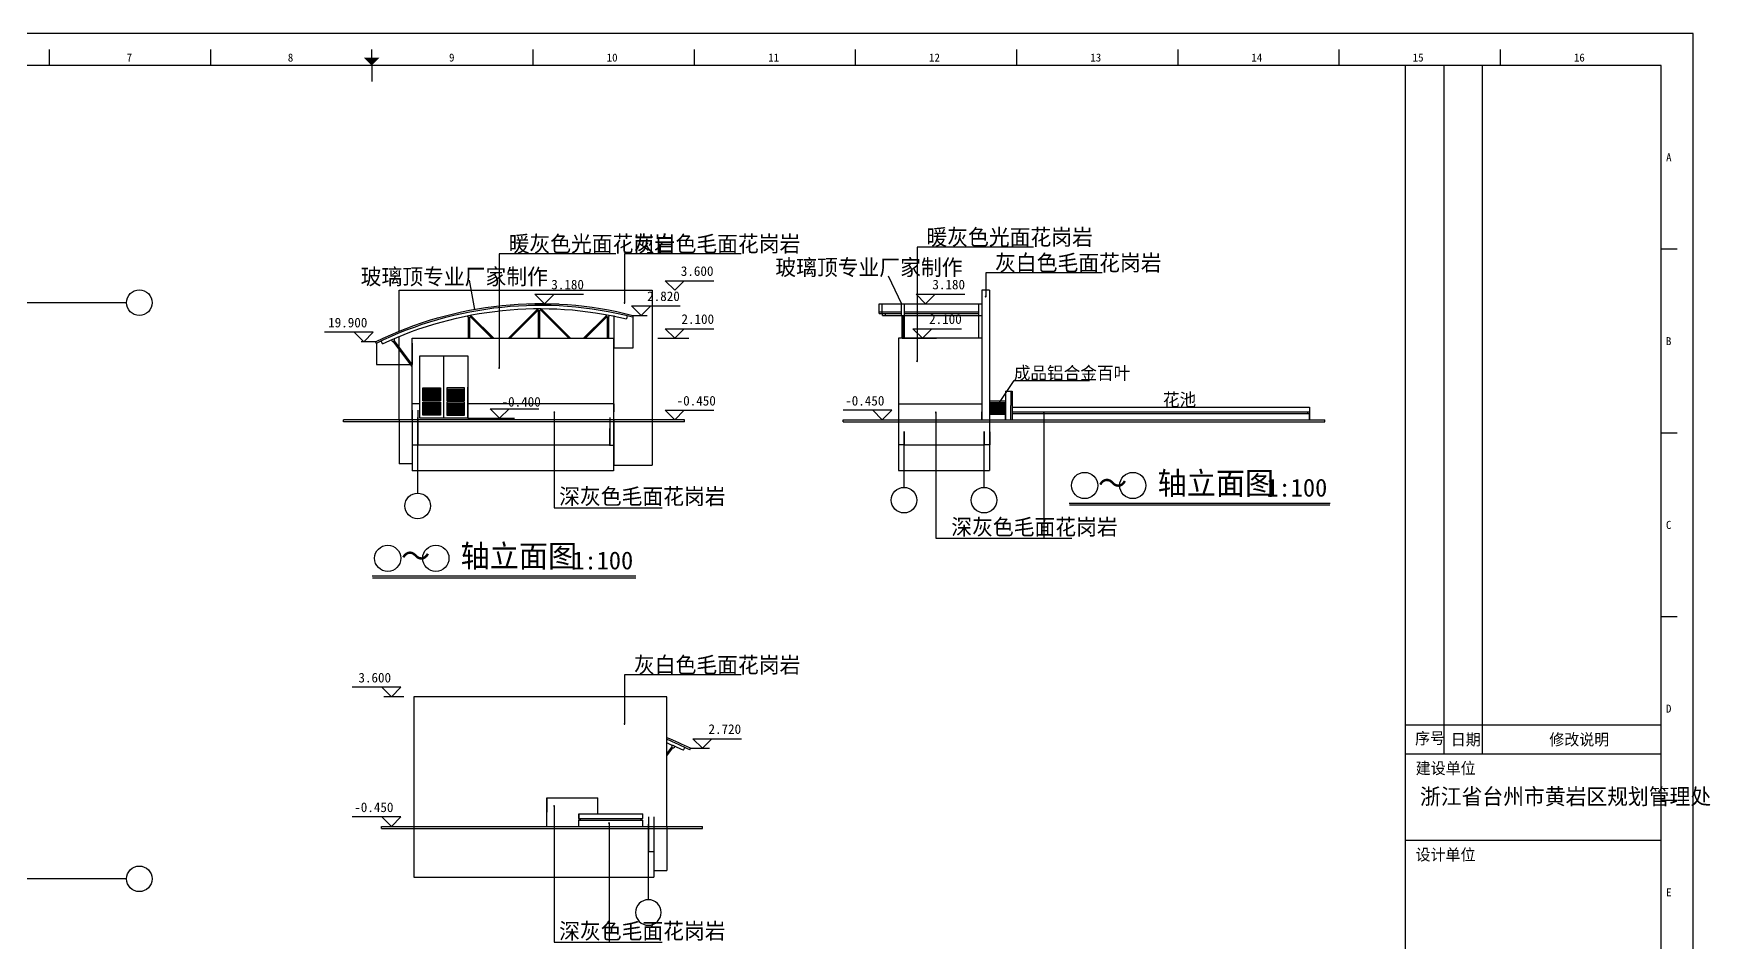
# Model space of a CAD drawing. Header units: metres. Extents: x 0 to 433927, y 0 to 133848.
# Drawn here: x 381525 to 433927, y 105452 to 133848 of the extents above; entities that cross this region are included whole.
import ezdxf

# ---------------------------------------------------------------- set-up
doc = ezdxf.new("R2010")
doc.units = ezdxf.units.M
for name, color, linetype in [('AXIS', 3, 'Continuous'), ('PUB_DIM', 3, 'Continuous'), ('PUB_TEXT', 7, 'Continuous'), ('TK', 9, 'Continuous'), ('WALL', 40, 'Continuous'), ('涂黑', 252, 'Continuous'), ('装饰外墙', 254, 'Continuous'), ('说明', 60, 'Continuous')]:
    doc.layers.add(name, color=color, linetype=linetype)
doc.dimstyles.get("Standard").update_dxf_attribs({"dimtxt": 2.5, "dimasz": 2.5, "dimexe": 1.25, "dimexo": 0.625, "dimtad": 1, "dimcen": 2.5, "dimazin": 3, "dimtfac": 1, "dimtmove": 0, "dimatfit": 3})

# ---------------------------------------------------------------- blocks, each defined once
blk = doc.blocks.new('_AXISO')
blk.add_circle((0, 0), 0.5)
blk = doc.blocks.new('*D82')
for p, q in [((395095.27, 123776.58), (395095.27, 122801.58)), ((395095.02, 122801.58), (395094.77, 122801.58)), ((395095.27, 121826.58), (395095.27, 122801.58)), ((395095.27, 122801.58), (395095.27, 122801.58)), ((395095.52, 122801.58), (395095.77, 122801.58))]:
    blk.add_line(p, q)
at = {"layer": 'Defpoints'}
for p in [(395095.27, 123776.58), (395095.27, 122801.58), (395095.27, 121826.58)]:
    blk.add_point(p, dxfattribs=at)
at = {"layer": 'PUB_DIM', "insert": (395095.27, 122802.705), "char_height": 1, "attachment_point": 5}
blk.add_mtext('0', dxfattribs=at)
blk = doc.blocks.new('*D83')
for p, q in [((397562.77, 109525.66), (397562.52, 109525.66)), ((397563.02, 109975.66), (397563.02, 109525.66)), ((397563.02, 109075.66), (397563.02, 109525.66)), ((397563.02, 109525.66), (397563.02, 109525.66)), ((397563.27, 109525.66), (397563.52, 109525.66))]:
    blk.add_line(p, q)
at = {"layer": 'Defpoints'}
for p in [(397563.02, 109975.66), (397563.02, 109525.66), (397563.02, 109075.66)]:
    blk.add_point(p, dxfattribs=at)
at = {"layer": 'PUB_DIM', "insert": (397563.02, 109526.785), "char_height": 1, "attachment_point": 5}
blk.add_mtext('0', dxfattribs=at)
blk = doc.blocks.new('*D84')
for p, q in [((398562.77, 109275.66), (398562.52, 109275.66)), ((398563.02, 109475.66), (398563.02, 109275.66)), ((398563.02, 109075.66), (398563.02, 109275.66)), ((398563.02, 109275.66), (398563.02, 109275.66)), ((398563.27, 109275.66), (398563.52, 109275.66))]:
    blk.add_line(p, q)
at = {"layer": 'Defpoints'}
for p in [(398563.02, 109475.66), (398563.02, 109275.66), (398563.02, 109075.66)]:
    blk.add_point(p, dxfattribs=at)
at = {"layer": 'PUB_DIM', "insert": (398563.02, 109276.785), "char_height": 1, "attachment_point": 5}
blk.add_mtext('0', dxfattribs=at)
blk = doc.blocks.new('*D85')
for p, q in [((421402.19, 122176.58), (421402.19, 121976.58)), ((421401.94, 121976.58), (421401.69, 121976.58)), ((421402.19, 121776.58), (421402.19, 121976.58)), ((421402.19, 121976.58), (421402.19, 121976.58)), ((421402.44, 121976.58), (421402.69, 121976.58))]:
    blk.add_line(p, q)
at = {"layer": 'Defpoints'}
for p in [(421402.19, 122176.58), (421402.19, 121976.58), (421402.19, 121776.58)]:
    blk.add_point(p, dxfattribs=at)
at = {"layer": 'PUB_DIM', "insert": (421402.19, 121977.705), "char_height": 1, "attachment_point": 5}
blk.add_mtext('0', dxfattribs=at)
blk = doc.blocks.new('*D86')
for p, q in [((412069.68, 122676.58), (412069.68, 122226.58)), ((412069.43, 122226.58), (412069.18, 122226.58)), ((412069.68, 121776.58), (412069.68, 122226.58)), ((412069.68, 122226.58), (412069.68, 122226.58)), ((412069.93, 122226.58), (412070.18, 122226.58))]:
    blk.add_line(p, q)
at = {"layer": 'Defpoints'}
for p in [(412069.68, 122676.58), (412069.68, 122226.58), (412069.68, 121776.58)]:
    blk.add_point(p, dxfattribs=at)
at = {"layer": 'PUB_DIM', "insert": (412069.68, 122227.705), "char_height": 1, "attachment_point": 5}
blk.add_mtext('0', dxfattribs=at)
blk = doc.blocks.new('*D87')
for p, q in [((411901.46, 122376.58), (411901.46, 122076.58)), ((411901.21, 122076.58), (411900.96, 122076.58)), ((411901.46, 121776.58), (411901.46, 122076.58)), ((411901.46, 122076.58), (411901.46, 122076.58)), ((411901.71, 122076.58), (411901.96, 122076.58))]:
    blk.add_line(p, q)
at = {"layer": 'Defpoints'}
for p in [(411901.46, 122376.58), (411901.46, 122076.58), (411901.46, 121776.58)]:
    blk.add_point(p, dxfattribs=at)
at = {"layer": 'PUB_DIM', "insert": (411901.46, 122077.705), "char_height": 1, "attachment_point": 5}
blk.add_mtext('0', dxfattribs=at)
blk = doc.blocks.new('*D88')
for p, q in [((393530.27, 121851.58), (393530.27, 120990)), ((399530.27, 121851.58), (399530.27, 120990)), ((396528.27, 120990), (393530.02, 120990)), ((399530.52, 120990), (396532.27, 120990))]:
    blk.add_line(p, q)
at = {"layer": 'Defpoints'}
for p in [(393530.27, 121851.58), (399530.27, 121851.58), (399530.27, 120990)]:
    blk.add_point(p, dxfattribs=at)
at = {"layer": 'AXIS', "insert": (396530.27, 120990), "char_height": 1, "attachment_point": 5}
blk.add_mtext('6000', dxfattribs=at)
blk = doc.blocks.new('*D89')
for p, q in [((393355.27, 121876.7), (393355.27, 120190)), ((399650.27, 121876.7), (399650.27, 120190)), ((396500.77, 120190), (393355.02, 120190)), ((399650.52, 120190), (396504.77, 120190))]:
    blk.add_line(p, q)
at = {"layer": 'Defpoints'}
for p in [(393355.27, 121876.7), (399650.27, 121876.7), (399650.27, 120190)]:
    blk.add_point(p, dxfattribs=at)
at = {"layer": 'AXIS', "insert": (396502.77, 120190), "char_height": 1, "attachment_point": 5}
blk.add_mtext('6295', dxfattribs=at)
blk = doc.blocks.new('*D90')
for p, q in [((393355.27, 122076.58), (393355.27, 120990)), ((393530.27, 122076.58), (393530.27, 120990)), ((393441.27, 120990), (393355.02, 120990)), ((393530.52, 120990), (393444.27, 120990))]:
    blk.add_line(p, q)
at = {"layer": 'Defpoints'}
for p in [(393355.27, 122076.58), (393530.27, 122076.58), (393530.27, 120990)]:
    blk.add_point(p, dxfattribs=at)
at = {"layer": 'PUB_DIM', "insert": (393442.77, 120990), "char_height": 1, "attachment_point": 5}
blk.add_mtext('175', dxfattribs=at)
blk = doc.blocks.new('*D91')
for p, q in [((399527.27, 121509.81), (399527.27, 120990)), ((399647.27, 121509.81), (399647.27, 120990)), ((399527.52, 120990), (399585.77, 120990)), ((399588.77, 120990), (399647.02, 120990))]:
    blk.add_line(p, q)
at = {"layer": 'Defpoints'}
for p in [(399527.27, 121509.81), (399647.27, 121509.81), (399527.27, 120990)]:
    blk.add_point(p, dxfattribs=at)
at = {"layer": 'PUB_DIM', "insert": (399587.27, 120990), "char_height": 1, "attachment_point": 5}
blk.add_mtext('120', dxfattribs=at)
blk = doc.blocks.new('*D92')
for p, q in [((392955.27, 121776.58), (392955.27, 120402.66)), ((393355.27, 121776.58), (393355.27, 120402.66)), ((393153.77, 120402.66), (392955.02, 120402.66)), ((393355.52, 120402.66), (393156.77, 120402.66))]:
    blk.add_line(p, q)
at = {"layer": 'Defpoints'}
for p in [(392955.27, 121776.58), (393355.27, 121776.58), (393355.27, 120402.66)]:
    blk.add_point(p, dxfattribs=at)
at = {"layer": 'PUB_DIM', "insert": (393155.27, 120402.66), "char_height": 1, "attachment_point": 5}
blk.add_mtext('400', dxfattribs=at)
blk = doc.blocks.new('*D93')
for p, q in [((399655.27, 121776.58), (399655.27, 120368.1)), ((400855.05, 121776.58), (400855.05, 120368.1)), ((399655.52, 120368.1), (400251.66, 120368.1)), ((400258.66, 120368.1), (400854.8, 120368.1))]:
    blk.add_line(p, q)
at = {"layer": 'Defpoints'}
for p in [(399655.27, 121776.58), (400855.05, 121776.58), (399655.27, 120368.1)]:
    blk.add_point(p, dxfattribs=at)
at = {"layer": 'PUB_DIM', "insert": (400255.16, 120368.1), "char_height": 1, "attachment_point": 5}
blk.add_mtext('1199,78', dxfattribs=at)
blk = doc.blocks.new('*D94')
for p, q in [((393413.24, 109175.77), (393413.24, 107489.08)), ((400913.02, 109175.77), (400913.02, 107489.08)), ((393413.49, 107489.08), (397159.63, 107489.08)), ((397166.63, 107489.08), (400912.77, 107489.08))]:
    blk.add_line(p, q)
at = {"layer": 'Defpoints'}
for p in [(393413.24, 109175.77), (400913.02, 109175.77), (393413.24, 107489.08)]:
    blk.add_point(p, dxfattribs=at)
at = {"layer": 'AXIS', "insert": (397163.13, 107489.08), "char_height": 1, "attachment_point": 5}
blk.add_mtext('7499,78', dxfattribs=at)
blk = doc.blocks.new('*D95')
for p, q in [((400738.02, 109375.66), (400738.02, 108289.08)), ((400913.02, 109375.66), (400913.02, 108289.08)), ((400738.27, 108289.08), (400824.02, 108289.08)), ((400827.02, 108289.08), (400912.77, 108289.08))]:
    blk.add_line(p, q)
at = {"layer": 'Defpoints'}
for p in [(400738.02, 109375.66), (400913.02, 109375.66), (400738.02, 108289.08)]:
    blk.add_point(p, dxfattribs=at)
at = {"layer": 'PUB_DIM', "insert": (400825.52, 108289.08), "char_height": 1, "attachment_point": 5}
blk.add_mtext('175', dxfattribs=at)
blk = doc.blocks.new('*D96')
for p, q in [((400913.02, 109075.66), (400913.02, 107701.74)), ((401313.02, 109075.66), (401313.02, 107701.74)), ((400913.27, 107701.74), (401111.52, 107701.74)), ((401114.52, 107701.74), (401312.77, 107701.74))]:
    blk.add_line(p, q)
at = {"layer": 'Defpoints'}
for p in [(400913.02, 109075.66), (401313.02, 109075.66), (400913.02, 107701.74)]:
    blk.add_point(p, dxfattribs=at)
at = {"layer": 'PUB_DIM', "insert": (401113.02, 107701.74), "char_height": 1, "attachment_point": 5}
blk.add_mtext('400', dxfattribs=at)
blk = doc.blocks.new('*D97')
for p, q in [((408727.46, 121416.58), (408727.46, 120997.14)), ((411227.46, 121416.58), (411227.46, 120997.14)), ((408727.71, 120997.14), (409975.46, 120997.14)), ((409979.46, 120997.14), (411227.21, 120997.14))]:
    blk.add_line(p, q)
at = {"layer": 'Defpoints'}
for p in [(408727.46, 121416.58), (411227.46, 121416.58), (408727.46, 120997.14)]:
    blk.add_point(p, dxfattribs=at)
at = {"layer": 'AXIS', "insert": (409977.46, 120997.14), "char_height": 1, "attachment_point": 5}
blk.add_mtext('2500', dxfattribs=at)
blk = doc.blocks.new('*D98')
for p, q in [((408551.46, 122016.58), (408551.46, 120197.14)), ((411401.46, 122016.58), (411401.46, 120197.14)), ((408551.71, 120197.14), (409974.46, 120197.14)), ((409978.46, 120197.14), (411401.21, 120197.14))]:
    blk.add_line(p, q)
at = {"layer": 'Defpoints'}
for p in [(408551.46, 122016.58), (411401.46, 122016.58), (408551.46, 120197.14)]:
    blk.add_point(p, dxfattribs=at)
at = {"layer": 'AXIS', "insert": (409976.46, 120197.14), "char_height": 1, "attachment_point": 5}
blk.add_mtext('2850', dxfattribs=at)
blk = doc.blocks.new('*D99')
for p, q in [((408552.46, 121404.58), (408552.46, 120997.14)), ((408727.46, 121404.58), (408727.46, 120997.14)), ((408638.46, 120997.14), (408552.21, 120997.14)), ((408727.71, 120997.14), (408641.46, 120997.14))]:
    blk.add_line(p, q)
at = {"layer": 'Defpoints'}
for p in [(408552.46, 121404.58), (408727.46, 121404.58), (408727.46, 120997.14)]:
    blk.add_point(p, dxfattribs=at)
at = {"layer": 'PUB_DIM', "insert": (408639.96, 120997.14), "char_height": 1, "attachment_point": 5}
blk.add_mtext('175', dxfattribs=at)
blk = doc.blocks.new('*D100')
for p, q in [((411228.46, 121404.58), (411228.46, 120997.14)), ((411403.46, 121404.58), (411403.46, 120997.14)), ((411314.46, 120997.14), (411228.21, 120997.14)), ((411403.71, 120997.14), (411317.46, 120997.14))]:
    blk.add_line(p, q)
at = {"layer": 'Defpoints'}
for p in [(411228.46, 121404.58), (411403.46, 121404.58), (411403.46, 120997.14)]:
    blk.add_point(p, dxfattribs=at)
at = {"layer": 'PUB_DIM', "insert": (411315.96, 120997.14), "char_height": 1, "attachment_point": 5}
blk.add_mtext('175', dxfattribs=at)
blk = doc.blocks.new('*D102')
for p, q in [((392237.67, 124173.41), (392237.67, 123510.63)), ((393355.27, 124173.41), (393355.27, 123510.63)), ((392237.92, 123510.63), (392794.47, 123510.63)), ((392798.47, 123510.63), (393355.02, 123510.63))]:
    blk.add_line(p, q)
at = {"layer": 'Defpoints'}
for p in [(392237.67, 124173.41), (393355.27, 124173.41), (392237.67, 123510.63)]:
    blk.add_point(p, dxfattribs=at)
at = {"layer": 'PUB_DIM', "insert": (392796.47, 123510.63), "char_height": 1, "attachment_point": 5}
blk.add_mtext('1100', dxfattribs=at)
blk = doc.blocks.new('*D103')
for p, q in [((399655.27, 125041.85), (399655.27, 124018.49)), ((400255.27, 125041.85), (400255.27, 124018.49)), ((399953.77, 124018.49), (399655.02, 124018.49)), ((400255.52, 124018.49), (399956.77, 124018.49))]:
    blk.add_line(p, q)
at = {"layer": 'Defpoints'}
for p in [(399655.27, 125041.85), (400255.27, 125041.85), (400255.27, 124018.49)]:
    blk.add_point(p, dxfattribs=at)
at = {"layer": 'PUB_DIM', "insert": (399955.27, 124018.49), "char_height": 1, "attachment_point": 5}
blk.add_mtext('600', dxfattribs=at)
blk = doc.blocks.new('*D109')
for p, q in [((399655.27, 122276.58), (399655.27, 122026.58)), ((399655.02, 122026.58), (399654.77, 122026.58)), ((399655.27, 121776.58), (399655.27, 122026.58)), ((399655.27, 122026.58), (399655.27, 122026.58)), ((399655.52, 122026.58), (399655.77, 122026.58))]:
    blk.add_line(p, q)
at = {"layer": 'Defpoints'}
for p in [(399655.27, 122276.58), (399655.27, 122026.58), (399655.27, 121776.58)]:
    blk.add_point(p, dxfattribs=at)
at = {"layer": 'PUB_DIM', "insert": (399655.27, 122027.705), "char_height": 1, "attachment_point": 5}
blk.add_mtext('0', dxfattribs=at)
blk = doc.blocks.new('*D110')
for p, q in [((411161.46, 122276.58), (411161.46, 122026.58)), ((411161.21, 122026.58), (411160.96, 122026.58)), ((411161.46, 121776.58), (411161.46, 122026.58)), ((411161.46, 122026.58), (411161.46, 122026.58)), ((411161.71, 122026.58), (411161.96, 122026.58))]:
    blk.add_line(p, q)
at = {"layer": 'Defpoints'}
for p in [(411161.46, 122276.58), (411161.46, 122026.58), (411161.46, 121776.58)]:
    blk.add_point(p, dxfattribs=at)
at = {"layer": 'AXIS', "insert": (411161.46, 122027.705), "char_height": 1, "attachment_point": 5}
blk.add_mtext('0', dxfattribs=at)

msp = doc.modelspace()

# ---------------------------------------------------------------- linework, layer by layer
for p, q in [((408671.46, 125041.85), (411161.46, 125041.85)), ((393355.27, 121776.58), (393355.27, 124326.58)), ((393355.27, 124326.58), (399655.27, 124326.58)), ((399655.27, 121776.58), (399655.27, 124326.58)), ((397563.02, 109075.66), (397563.02, 109975.66)), ((397563.02, 109975.66), (399163.02, 109975.66)), ((399163.02, 109475.66), (399163.02, 109975.66)), ((398563.02, 109475.66), (400563.02, 109475.66)), ((398563.02, 109325.66), (398563.02, 109475.66)), ((398563.02, 109325.66), (398613.02, 109325.66)), ((398563.02, 109075.66), (398563.02, 109275.66)), ((398563.02, 109275.66), (398613.02, 109275.66)), ((398613.02, 109275.66), (398613.02, 109325.66)), ((400513.02, 109275.66), (400513.02, 109325.66)), ((400513.02, 109325.66), (400563.02, 109325.66)), ((400513.02, 109275.66), (400563.02, 109275.66)), ((400563.02, 109325.66), (400563.02, 109475.66)), ((400563.02, 109075.66), (400563.02, 109275.66))]:
    msp.add_line(p, q)
for points in [[(411161.46, 125406.43), (411161.46, 121776.58)], [(411161.46, 124326.58), (408691.46, 124326.58)], [(411401.46, 122376.58), (411401.46, 121776.58)], [(411901.46, 122350.28), (411901.46, 121776.58)], [(412101.46, 122176.58), (412101.46, 121776.58)]]:
    msp.add_lwpolyline(points)
at = {"layer": 'AXIS'}
for p, q in [((384430.24, 125440.05), (380430.24, 125440.05)), ((393530.27, 119490), (393530.27, 121851.58)), ((408727.46, 119670.43), (408727.46, 121416.58)), ((411227.46, 119670.43), (411227.46, 121416.58)), ((400738.02, 106789.08), (400738.02, 109150.66)), ((384430.24, 107440.05), (380430.24, 107440.05))]:
    msp.add_line(p, q, dxfattribs=at)
for points in [[(413893.14, 119120.82), (422033.49, 119120.82)], [(392114.11, 116847.47), (400344.55, 116847.47)]]:
    msp.add_lwpolyline(points, dxfattribs=at)
at = {"layer": 'PUB_DIM'}
for p, q in [((401561.58, 125826.58), (401261.58, 126126.58)), ((401261.58, 126126.58), (401861.58, 126126.58)), ((401861.58, 126126.58), (401561.58, 125826.58)), ((401561.58, 126126.58), (402781.58, 126126.58)), ((397494.54, 125406.43), (397194.54, 125706.43)), ((397194.54, 125706.43), (397794.54, 125706.43)), ((397794.54, 125706.43), (397494.54, 125406.43)), ((397494.54, 125706.43), (398714.54, 125706.43)), ((400510.6, 125041.85), (400210.6, 125341.85)), ((400210.6, 125341.85), (400810.6, 125341.85)), ((400810.6, 125341.85), (400510.6, 125041.85)), ((400510.6, 125341.85), (401730.6, 125341.85)), ((409402.95, 125406.43), (409102.95, 125706.43)), ((409102.95, 125706.43), (409702.95, 125706.43)), ((409702.95, 125706.43), (409402.95, 125406.43)), ((409402.95, 125706.43), (410622.95, 125706.43)), ((400077.45, 125034.41), (400054.11, 124937.17)), ((400255.27, 125041.85), (400242.89, 124993.41)), ((391841.98, 124518.33), (390621.98, 124518.33)), ((392141.98, 124518.33), (391541.98, 124518.33)), ((391541.98, 124518.33), (391841.98, 124218.33)), ((391841.98, 124218.33), (392141.98, 124518.33)), ((392237.67, 124173.41), (392215.73, 124218.33)), ((392432.45, 124155.91), (392389.87, 124246.39)), ((401561.58, 124326.58), (401261.58, 124626.58)), ((401261.58, 124626.58), (401861.58, 124626.58)), ((401861.58, 124626.58), (401561.58, 124326.58)), ((401561.58, 124626.58), (402781.58, 124626.58)), ((409300.01, 124326.58), (409000.01, 124626.58)), ((409000.01, 124626.58), (409600.01, 124626.58)), ((409600.01, 124626.58), (409300.01, 124326.58)), ((409300.01, 124626.58), (410520.01, 124626.58)), ((396090.86, 121826.58), (395790.86, 122126.58)), ((395790.86, 122126.58), (396390.86, 122126.58)), ((396390.86, 122126.58), (396090.86, 121826.58)), ((396090.86, 122126.58), (397310.86, 122126.58)), ((395095.27, 121826.58), (396559.65, 121826.58)), ((397799.23, 122014.95), (397799.23, 119034.52)), ((401561.58, 121776.58), (401261.58, 122076.58)), ((401261.58, 122076.58), (401861.58, 122076.58)), ((401861.58, 122076.58), (401561.58, 121776.58)), ((401561.58, 122076.58), (402781.58, 122076.58)), ((408048.24, 122076.58), (406828.24, 122076.58)), ((408348.24, 122076.58), (407748.24, 122076.58)), ((407748.24, 122076.58), (408048.24, 121776.58)), ((408048.24, 121776.58), (408348.24, 122076.58)), ((409722.42, 122006.04), (409722.42, 118079.91)), ((413096.38, 122006.04), (413096.38, 118079.91)), ((397799.23, 119034.52), (401173.19, 119034.52)), ((413890.16, 119180.23), (422039.37, 119180.23)), ((409722.42, 118079.91), (413975.71, 118079.91)), ((392111.14, 116906.87), (400350.43, 116906.87)), ((392706.71, 113425.66), (391486.71, 113425.66)), ((393006.71, 113425.66), (392406.71, 113425.66)), ((392406.71, 113425.66), (392706.71, 113125.66)), ((392706.71, 113125.66), (393006.71, 113425.66)), ((402426.31, 111517.41), (402126.31, 111817.41)), ((402126.31, 111817.41), (402726.31, 111817.41)), ((402726.31, 111817.41), (402426.31, 111517.41)), ((402426.31, 111817.41), (403646.31, 111817.41)), ((401835.84, 111454.98), (401878.43, 111545.46)), ((402030.62, 111472.48), (402052.57, 111517.41)), ((397799.23, 109713.19), (397799.23, 105456.62)), ((392706.71, 109375.66), (391486.71, 109375.66)), ((393006.71, 109375.66), (392406.71, 109375.66)), ((392406.71, 109375.66), (392706.71, 109075.66)), ((392706.71, 109075.66), (393006.71, 109375.66)), ((399509.84, 109182.92), (399509.84, 105456.62)), ((397799.23, 105456.62), (401173.19, 105456.62))]:
    msp.add_line(p, q, dxfattribs=at)
for points in [[(399720.31, 126968.48), (396078.61, 126968.48), (396078.61, 123398.99)], [(403636.86, 126968.48), (399995.16, 126968.48), (399995.16, 125435.43)], [(412776.28, 127177.32), (409134.58, 127177.32), (409134.58, 123607.84)], [(414922.15, 126375.26), (411280.45, 126375.26), (411280.45, 125633.8)], [(403636.86, 113813.73), (399995.16, 113813.73), (399995.16, 112280.68)]]:
    msp.add_lwpolyline(points, dxfattribs=at)
for points in [[(392215.73, 124218.33, -0.18), (400255.27, 125041.85, -0.17)], [(392237.67, 124173.41, -0.18), (400242.89, 124993.41, -0.18)], [(392432.45, 124155.91, -0.17), (400054.11, 124937.17, -0.17)], [(402052.57, 111517.41, 0.02), (401313.02, 111847.47)], [(402030.62, 111472.48, 0.02), (401313.02, 111793.5)], [(401835.84, 111454.98, 0.01), (401313.02, 111685.44)]]:
    msp.add_lwpolyline(points, format="xyb", dxfattribs=at)
for points in [[(399978.84, 125435.43, 1), (400004.71, 125435.43, 1)], [(396062.3, 123398.99, 1), (396088.17, 123398.99, 1)], [(409118.26, 123607.84, 1), (409144.13, 123607.84, 1)], [(397786.3, 122014.95, 1), (397812.17, 122014.95, 1)], [(409709.49, 122006.04, 1), (409735.36, 122006.04, 1)], [(413083.44, 122006.04, 1), (413109.31, 122006.04, 1)], [(399978.84, 112280.68, 1), (400004.71, 112280.68, 1)], [(397782.92, 109713.19, 1), (397808.79, 109713.19, 1)], [(399493.53, 109182.92, 1), (399519.4, 109182.92, 1)]]:
    msp.add_lwpolyline(points, format="xyb", close=True, dxfattribs=at)
at = {"layer": 'PUB_TEXT'}
for p, q in [((395136.26, 126143.5), (395300.06, 125224.71)), ((408234.23, 126277), (408645.24, 125406.43)), ((408646.58, 125041.85), (408646.58, 125406.43)), ((408746.58, 124326.58), (408746.58, 125406.43)), ((411061.46, 124326.58), (411061.46, 125406.43))]:
    msp.add_line(p, q, dxfattribs=at)
at = {"layer": 'TK'}
for p, q in [((433391.81, 133847.74), (349291.81, 133847.74)), ((433391.81, 74447.74), (433391.81, 133847.74)), ((382016.81, 133347.74), (382016.81, 132847.74)), ((387054.31, 133347.74), (387054.31, 132847.74)), ((397129.31, 133347.74), (397129.31, 132847.74)), ((402166.81, 133347.74), (402166.81, 132847.74)), ((407204.31, 133347.74), (407204.31, 132847.74)), ((412241.81, 133347.74), (412241.81, 132847.74)), ((417279.31, 133347.74), (417279.31, 132847.74)), ((422316.81, 133347.74), (422316.81, 132847.74)), ((427354.31, 133347.74), (427354.31, 132847.74)), ((392091.81, 132847.74), (392091.81, 132347.74)), ((425591.81, 132847.74), (425591.81, 111347.74)), ((426791.81, 132847.74), (426791.81, 111347.74)), ((432891.81, 127107.74), (432391.81, 127107.74)), ((432891.81, 121367.74), (432391.81, 121367.74)), ((432891.81, 115627.74), (432391.81, 115627.74)), ((424391.81, 112247.74), (432391.81, 112247.74)), ((432891.81, 109887.74), (432391.81, 109887.74))]:
    msp.add_line(p, q, dxfattribs=at)
for points in [[(392091.81, 133097.74), (392091.81, 133347.74)], [(424391.81, 132847.74), (424391.81, 75447.74)], [(424391.81, 111347.74), (432391.81, 111347.74)], [(424391.81, 108647.74), (432391.81, 108647.74)]]:
    msp.add_lwpolyline(points, dxfattribs=at)
msp.add_lwpolyline([(432391.81, 132847.74), (351791.81, 132847.74), (351791.81, 75447.74), (432391.81, 75447.74)], close=True, dxfattribs=at)
msp.add_solid([(391841.81, 133097.74), (392341.81, 133097.74), (392091.81, 132847.74)], dxfattribs=at)
at = {"layer": 'WALL'}
for p, q in [((399655.27, 125826.58), (399655.27, 125826.58)), ((407951.46, 125406.43), (411161.46, 125406.43)), ((407951.46, 125101.85), (407951.46, 125406.43)), ((408055.85, 125041.85), (408055.85, 125101.85)), ((408055.85, 125041.85), (408671.46, 125041.85)), ((408671.46, 125041.85), (408671.46, 124326.58)), ((392955.27, 121776.58), (392955.27, 124386.36)), ((399655.27, 121776.58), (399655.27, 124326.58)), ((411901.46, 122676.58), (412101.46, 122676.58)), ((411401.46, 122376.58), (411901.46, 122376.58)), ((393355.27, 121776.58), (391214.32, 121776.58)), ((393355.27, 121716.58), (391214.32, 121716.58)), ((401871.71, 121776.58), (393355.27, 121776.58)), ((401871.71, 121716.58), (393355.27, 121716.58)), ((394571.3, 121826.58), (394571.3, 121826.58)), ((399655.27, 121776.58), (399655.27, 121776.58)), ((406823.74, 121776.58), (420356.79, 121776.58)), ((406823.74, 121716.58), (420356.79, 121716.58)), ((410564.8, 121776.58), (410564.8, 121776.58)), ((420356.79, 121776.58), (421878.09, 121776.58)), ((420356.79, 121716.58), (421878.09, 121716.58)), ((421343.45, 121976.58), (421343.45, 122026.58)), ((421343.45, 122026.58), (421393.45, 122026.58)), ((421343.45, 121976.58), (421393.45, 121976.58)), ((401313.02, 109075.66), (401313.02, 111685.44)), ((392396.58, 109075.66), (400913.02, 109075.66)), ((392396.58, 109015.66), (400913.02, 109015.66)), ((394613.02, 109075.66), (394613.02, 109075.66)), ((400913.02, 109075.66), (402434.31, 109075.66)), ((400913.02, 109015.66), (402434.31, 109015.66))]:
    msp.add_line(p, q, dxfattribs=at)
for points in [[(392955.27, 124548.39), (392955.27, 125826.58), (400855.05, 125826.58), (400855.05, 121776.58)], [(411401.46, 125826.58), (411161.46, 125826.58), (411161.46, 125406.43)], [(411401.46, 125826.58), (411401.46, 122376.58)], [(408671.46, 124326.58), (408551.46, 124326.58), (408551.46, 121776.58)], [(411901.46, 122676.58), (411901.46, 122376.58)], [(412101.46, 122676.58), (412101.46, 122176.58)], [(412101.46, 122176.58), (421393.45, 122176.58), (421393.45, 122026.58)], [(421393.45, 121976.58), (421393.45, 121776.58)], [(401313.02, 111685.44), (401313.02, 113125.66), (393413.24, 113125.66), (393413.24, 109075.66)]]:
    msp.add_lwpolyline(points, dxfattribs=at)
msp.add_lwpolyline([(411264.14, 125633.8, 1), (411290.01, 125633.8, 1)], format="xyb", close=True, dxfattribs=at)
at = {"layer": '涂黑'}
for p, q in [((393695.27, 122736.58), (394245.27, 122736.58)), ((393695.27, 122696.58), (394245.27, 122696.58)), ((393695.27, 122656.58), (394245.27, 122656.58)), ((394445.27, 122736.58), (394995.27, 122736.58)), ((394445.27, 122696.58), (394995.27, 122696.58)), ((394445.27, 122656.58), (394995.27, 122656.58)), ((393695.27, 122616.58), (394245.27, 122616.58)), ((393695.27, 122576.58), (394245.27, 122576.58)), ((393695.27, 122536.58), (394245.27, 122536.58)), ((393695.27, 122496.58), (394245.27, 122496.58)), ((393695.27, 122456.58), (394245.27, 122456.58)), ((393695.27, 122416.58), (394245.27, 122416.58)), ((393695.27, 122286.58), (394245.27, 122286.58)), ((393695.27, 122246.58), (394245.27, 122246.58)), ((393695.27, 122206.58), (394245.27, 122206.58)), ((393695.27, 122166.58), (394245.27, 122166.58)), ((393695.27, 122126.58), (394245.27, 122126.58)), ((394445.27, 122616.58), (394995.27, 122616.58)), ((394445.27, 122576.58), (394995.27, 122576.58)), ((394445.27, 122536.58), (394995.27, 122536.58)), ((394445.27, 122496.58), (394995.27, 122496.58)), ((394445.27, 122456.58), (394995.27, 122456.58)), ((394445.27, 122416.58), (394995.27, 122416.58)), ((394445.27, 122286.58), (394995.27, 122286.58)), ((394445.27, 122246.58), (394995.27, 122246.58)), ((394445.27, 122206.58), (394995.27, 122206.58)), ((394445.27, 122166.58), (394995.27, 122166.58)), ((394445.27, 122126.58), (394995.27, 122126.58)), ((411401.46, 122286.58), (411901.46, 122286.58)), ((411401.46, 122256.58), (411901.46, 122256.58)), ((411401.46, 122226.58), (411901.46, 122226.58)), ((411401.46, 122196.58), (411901.46, 122196.58)), ((411401.46, 122166.58), (411901.46, 122166.58)), ((411401.46, 122136.58), (411901.46, 122136.58)), ((411401.46, 122106.58), (411901.46, 122106.58)), ((393695.27, 122086.58), (394245.27, 122086.58)), ((393695.27, 122046.58), (394245.27, 122046.58)), ((393695.27, 122006.58), (394245.27, 122006.58)), ((393695.27, 121966.58), (394245.27, 121966.58)), ((394445.27, 122086.58), (394995.27, 122086.58)), ((394445.27, 122046.58), (394995.27, 122046.58)), ((394445.27, 122006.58), (394995.27, 122006.58)), ((394445.27, 121966.58), (394995.27, 121966.58)), ((411401.46, 122076.58), (411901.46, 122076.58)), ((411401.46, 122046.58), (411901.46, 122046.58)), ((411401.46, 122016.58), (411901.46, 122016.58)), ((411401.46, 121986.58), (411901.46, 121986.58))]:
    msp.add_line(p, q, dxfattribs=at)
at = {"layer": '装饰外墙'}
for p, q in [((411666.7, 122256.58), (412165.74, 123008.18)), ((412165.74, 123008.18), (414520.96, 123008.18)), ((412101.46, 122026.58), (421343.45, 122026.58)), ((412101.46, 121976.58), (421343.45, 121976.58)), ((398613.02, 109325.66), (400513.02, 109325.66)), ((398613.02, 109275.66), (400513.02, 109275.66))]:
    msp.add_line(p, q, dxfattribs=at)
at = {"layer": '说明'}
for p, q in [((396977.32, 125406.43), (397941.49, 125406.43)), ((397386.28, 125247.76), (398307.46, 124326.58)), ((408045.29, 125101.85), (408045.29, 125406.43)), ((408885.74, 125406.43), (409849.9, 125406.43)), ((395118.42, 124326.58), (395118.42, 124986.75)), ((395138.42, 124326.58), (395138.42, 124984.85)), ((395158.42, 124326.58), (395158.42, 124989.77)), ((395174.98, 125000.48), (395848.88, 124326.58)), ((395187.46, 125016.29), (395877.16, 124326.58)), ((395194.44, 125037.59), (395905.44, 124326.58)), ((397270.33, 125233.72), (396363.2, 124326.58)), ((397281.47, 125216.57), (396391.48, 124326.58)), ((397297.39, 125204.21), (396419.77, 124326.58)), ((397308.57, 124326.58), (397308.57, 125194.97)), ((397328.57, 124326.58), (397328.57, 125199.34)), ((397348.57, 124326.58), (397348.57, 125209.41)), ((397365.86, 125211.61), (398250.89, 124326.58)), ((397378.74, 125227.01), (398279.17, 124326.58)), ((399414.12, 125028.76), (398711.95, 124326.58)), ((399426.81, 125013.16), (398740.23, 124326.58)), ((399444.3, 125002.37), (398768.52, 124326.58)), ((399465.27, 124326.58), (399465.27, 124997.99)), ((399485.27, 124326.58), (399485.27, 125000.75)), ((399505.27, 124326.58), (399505.27, 125011.45)), ((400255.27, 125041.85), (400702.22, 125041.85)), ((407951.46, 125151.85), (408646.58, 125151.85)), ((407951.46, 125101.85), (408646.58, 125101.85)), ((408149.69, 125041.85), (408149.69, 125101.85)), ((408671.46, 124326.58), (408671.46, 125041.85)), ((408691.46, 124306.58), (408691.46, 125021.85)), ((408711.46, 124326.58), (408711.46, 125041.85)), ((408746.58, 125151.85), (411061.46, 125151.85)), ((408746.58, 125101.85), (411061.46, 125101.85)), ((392214.45, 124218.33), (391767.51, 124218.33)), ((393312.93, 123499.92), (392764.48, 124235.59)), ((393321.48, 123521.91), (392786.54, 124239.46)), ((393337.03, 123534.51), (392796.55, 124259.49)), ((401037.61, 124326.58), (402001.77, 124326.58)), ((408671.46, 124326.58), (409740.2, 124326.58)), ((394345.27, 121826.58), (394345.27, 123776.58)), ((393595.27, 122276.58), (393355.27, 122276.58)), ((399655.27, 122276.58), (395095.27, 122276.58)), ((408551.46, 122276.58), (411161.46, 122276.58)), ((411401.46, 122316.58), (411901.46, 122316.58)), ((391214.32, 121716.58), (391214.32, 121776.58)), ((401871.71, 121716.58), (401871.71, 121776.58)), ((406823.74, 121716.58), (406823.74, 121776.58)), ((411401.46, 121956.58), (411901.46, 121956.58)), ((421878.09, 121716.58), (421878.09, 121776.58)), ((393096.9, 113125.66), (392470.23, 113125.66)), ((401313.02, 111345.67), (401471.74, 111558.57)), ((401313.02, 111312.21), (401481.75, 111538.54)), ((401313.02, 111278.74), (401503.81, 111534.66)), ((402053.84, 111517.41), (402646.03, 111517.41)), ((392396.58, 109015.66), (392396.58, 109075.66)), ((402434.31, 109015.66), (402434.31, 109075.66))]:
    msp.add_line(p, q, dxfattribs=at)
msp.add_lwpolyline([(393595.27, 121826.58), (393595.27, 123776.58), (395095.27, 123776.58), (395095.27, 121826.58)], close=True, dxfattribs=at)
for points in [[(393695.27, 122376.58), (393695.27, 122776.58), (394245.27, 122776.58), (394245.27, 122376.58), (393695.27, 122376.58)], [(394995.27, 122376.58), (394995.27, 122776.58), (394445.27, 122776.58), (394445.27, 122376.58), (394995.27, 122376.58)], [(393695.27, 121926.58), (393695.27, 122326.58), (394245.27, 122326.58), (394245.27, 121926.58), (393695.27, 121926.58)], [(394995.27, 121926.58), (394995.27, 122326.58), (394445.27, 122326.58), (394445.27, 121926.58), (394995.27, 121926.58)]]:
    msp.add_lwpolyline(points, dxfattribs=at)
for centre, radius, start, end in [((397326.24, 125257.84), 60.89, 178.5, 355.15), ((395134.08, 125045.58), 60.89, 195.71, 6.75), ((399467.05, 125058.85), 60.89, 168.88, 352.3), ((392756.84, 124279.3), 49.69, 178.22, 48.75), ((393355.27, 123496.11), 42.51, 90, 270), ((401511.45, 111578.38), 49.69, 131.25, 1.78)]:
    msp.add_arc(centre, radius, start, end, dxfattribs=at)

# ---------------------------------------------------------------- block references
at = {"layer": 'AXIS'}
for p, xscale, yscale, zscale in [((384830.24, 125440.05), 800, 800, 800), ((414371.26, 119727.89), 819.2, 819.2, 819.2), ((415875.64, 119727.89), 819.2, 819.2, 819.2), ((393530.27, 119090), 800, 800, 800), ((408727.46, 119270.43), 800, 800, 800), ((411227.46, 119270.43), 800, 800, 800), ((392592.24, 117454.54), 819.2, 819.2, 819.2), ((394096.61, 117454.54), 819.2, 819.2, 819.2), ((384830.24, 107440.05), 800, 800, 800), ((400738.02, 106389.08), -800, 800, 800)]:
    msp.add_blockref('_AXISO', p, dxfattribs=dict(at, xscale=xscale, yscale=yscale, zscale=zscale))

# ---------------------------------------------------------------- texts
at = {"layer": 'PUB_DIM'}
for s, p in [('3.600', (401751.58, 126276.58)), ('3.180', (397704.54, 125856.43)), ('2.820', (400700.6, 125491.85)), ('3.180', (409612.95, 125856.43)), ('19.900', (390731.98, 124668.33)), ('2.100', (401771.58, 124776.58)), ('2.100', (409510.01, 124776.58)), ('-0.400', (396150.86, 122193.73)), ('-0.450', (401621.58, 122226.58)), ('-0.450', (406888.24, 122226.58)), ('3.600', (391676.71, 113575.66)), ('2.720', (402616.31, 111967.41)), ('-0.450', (391546.71, 109525.66))]:
    msp.add_text(s, height=300, dxfattribs=at).set_placement(p)
at = {"layer": 'PUB_TEXT'}
for s, height, p in [('暖灰色光面花岗岩', 500, (396370.92, 127029.25)), ('灰白色毛面花岗岩', 500, (400287.46, 127029.25)), ('暖灰色光面花岗岩', 500, (409426.88, 127238.09)), ('玻璃顶专业厂家制作', 500, (404704.84, 126292.27)), ('灰白色毛面花岗岩', 500, (411572.76, 126436.03)), ('玻璃顶专业厂家制作', 500, (391748.12, 126003.31)), ('成品铝合金百叶', 400, (412155.69, 123041.06)), ('花池', 400, (416816.53, 122211.03)), ('～  轴立面图', 700, (414788.53, 119450.15)), ('深灰色毛面花岗岩', 500, (397951.36, 119138.29)), ('1:100', 560, (420048.43, 119381.09)), ('深灰色毛面花岗岩', 500, (410203.81, 118183.68)), ('～  轴立面图', 700, (393009.51, 117176.8)), ('1:100', 560, (398359.48, 117107.74)), ('灰白色毛面花岗岩', 500, (400287.46, 113874.5)), ('深灰色毛面花岗岩', 500, (397951.36, 105560.39))]:
    msp.add_text(s, height=height, dxfattribs=at).set_placement(p)
at = {"layer": 'TK'}
for s, height, p in [('7', 250, (384434.37, 132972.74)), ('8', 250, (389471.87, 132972.74)), ('9', 250, (394509.37, 132972.74)), ('10', 250, (399435.56, 132972.74)), ('11', 250, (404483.18, 132972.74)), ('12', 250, (409510.56, 132972.74)), ('13', 250, (414548.06, 132972.74)), ('14', 250, (419580.5, 132972.74)), ('15', 250, (424623.06, 132972.74)), ('16', 250, (429660.56, 132972.74)), ('A', 250, (432540.62, 129852.74)), ('B', 250, (432535.56, 124112.74)), ('C', 250, (432535.56, 118372.74)), ('D', 250, (432535.56, 112632.74)), ('日期', 360, (425812.12, 111612.11)), ('修改说明', 360, (428891.5, 111612.11)), ('建设单位', 360, (424716.18, 110714.92)), ('浙江省台州市黄岩区规划管理处', 500, (424849.92, 109762.85)), ('设计单位', 360, (424713.37, 108014.92)), ('E', 250, (432540.62, 106892.74))]:
    msp.add_text(s, height=height, dxfattribs=at).set_placement(p)
msp.add_text('序号', height=360, rotation=1.2, dxfattribs=at).set_placement((424699.56, 111642.56))

# ---------------------------------------------------------------- dimensions: what is measured, and where the dimension line sits
at = {"layer": 'AXIS'}
for base, p1, p2, picture, middle in [((411161.46, 122026.58), (411161.46, 122276.58), (411161.46, 121776.58), '*D110', (411161.46, 122027.705)), ((399650.27, 120190), (399650.27, 121876.7), (393355.27, 121876.7), '*D89', (396502.77, 120190)), ((399530.27, 120990), (399530.27, 121851.58), (393530.27, 121851.58), '*D88', (396530.27, 120990)), ((408551.46, 120197.14), (408551.46, 122016.58), (411401.46, 122016.58), '*D98', (409976.46, 120197.14)), ((408727.46, 120997.14), (408727.46, 121416.58), (411227.46, 121416.58), '*D97', (409977.46, 120997.14)), ((393413.24, 107489.08), (393413.24, 109175.77), (400913.02, 109175.77), '*D94', (397163.13, 107489.08))]:
    dim = msp.add_linear_dim(base=base, p1=p1, p2=p2, dimstyle='Standard', dxfattribs=at)
    dim.commit()
    dim.dimension.update_dxf_attribs({"geometry": picture, "text_midpoint": middle})
at = {"layer": 'PUB_DIM'}
for base, p1, p2, picture, middle in [((400255.27, 124018.49), (400255.27, 125041.85), (399655.27, 125041.85), '*D103', (399955.27, 124018.49)), ((395095.27, 122801.58), (395095.27, 123776.58), (395095.27, 121826.58), '*D82', (395095.27, 122802.705)), ((412069.68, 122226.58), (412069.68, 122676.58), (412069.68, 121776.58), '*D86', (412069.68, 122227.705)), ((399655.27, 122026.58), (399655.27, 122276.58), (399655.27, 121776.58), '*D109', (399655.27, 122027.705)), ((411901.46, 122076.58), (411901.46, 122376.58), (411901.46, 121776.58), '*D87', (411901.46, 122077.705)), ((421402.19, 121976.58), (421402.19, 122176.58), (421402.19, 121776.58), '*D85', (421402.19, 121977.705)), ((393355.27, 120402.66), (393355.27, 121776.58), (392955.27, 121776.58), '*D92', (393155.27, 120402.66)), ((393530.27, 120990), (393530.27, 122076.58), (393355.27, 122076.58), '*D90', (393442.77, 120990)), ((399655.27, 120368.1), (399655.27, 121776.58), (400855.05, 121776.58), '*D93', (400255.16, 120368.1)), ((399527.27, 120990), (399527.27, 121509.81), (399647.27, 121509.81), '*D91', (399587.27, 120990)), ((408727.46, 120997.14), (408727.46, 121404.58), (408552.46, 121404.58), '*D99', (408639.96, 120997.14)), ((411403.46, 120997.14), (411403.46, 121404.58), (411228.46, 121404.58), '*D100', (411315.96, 120997.14)), ((397563.02, 109525.66), (397563.02, 109975.66), (397563.02, 109075.66), '*D83', (397563.02, 109526.785)), ((398563.02, 109275.66), (398563.02, 109475.66), (398563.02, 109075.66), '*D84', (398563.02, 109276.785)), ((400738.02, 108289.08), (400738.02, 109375.66), (400913.02, 109375.66), '*D95', (400825.52, 108289.08)), ((400913.02, 107701.74), (400913.02, 109075.66), (401313.02, 109075.66), '*D96', (401113.02, 107701.74))]:
    dim = msp.add_linear_dim(base=base, p1=p1, p2=p2, dimstyle='Standard', dxfattribs=at)
    dim.commit()
    dim.dimension.update_dxf_attribs({"geometry": picture, "text_midpoint": middle})
dim = msp.add_linear_dim(base=(392237.67, 123510.63), p1=(392237.67, 124173.41), p2=(393355.27, 124173.41), text='1100', dimstyle='Standard', dxfattribs=at)
dim.commit()
dim.dimension.update_dxf_attribs({"geometry": '*D102', "text_midpoint": (392796.47, 123510.63)})

doc.saveas('drawing.dxf')
